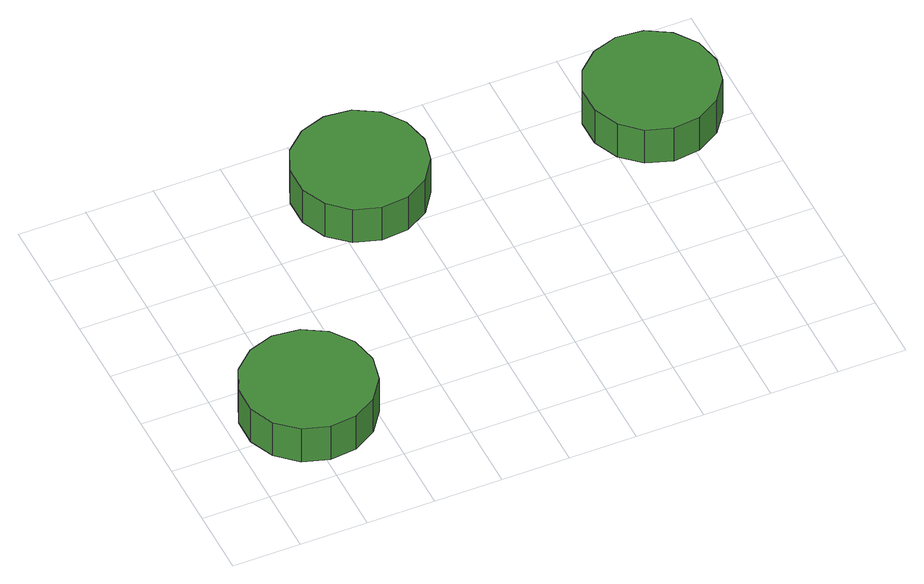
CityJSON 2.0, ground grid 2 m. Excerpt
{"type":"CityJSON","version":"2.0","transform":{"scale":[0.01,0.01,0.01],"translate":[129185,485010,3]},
"CityObjects":{
"tree1":{"type":"SolitaryVegetationObject","attributes":{"function":"something"},"geometry":[{"type":"MultiSurface","lod":"1","boundaries":[[[0,1,2,3,4,5,6,7,8,9,10,11,12,13,14]],[[15,16,17,18,19,20,21,22,23,24,25,26,27,28,29]],[[0,29,28,1]],[[1,28,27,2]],[[2,27,26,3]],[[3,26,25,4]],[[4,25,24,5]],[[5,24,23,6]],[[6,23,22,7]],[[7,22,21,8]],[[8,21,20,9]],[[9,20,19,10]],[[10,19,18,11]],[[11,18,17,12]],[[12,17,16,13]],[[13,16,15,14]],[[14,15,29,0]]]}]},
"tree2":{"type":"SolitaryVegetationObject","attributes":{"function":"something"},"geometry":[{"type":"MultiSurface","lod":"1","boundaries":[[[30,31,32,33,34,35,36,37,38,39,40,41,42,43,44]],[[45,46,47,48,49,50,51,52,53,54,55,56,57,58,59]],[[30,59,58,31]],[[31,58,57,32]],[[32,57,56,33]],[[33,56,55,34]],[[34,55,54,35]],[[35,54,53,36]],[[36,53,52,37]],[[37,52,51,38]],[[38,51,50,39]],[[39,50,49,40]],[[40,49,48,41]],[[41,48,47,42]],[[42,47,46,43]],[[43,46,45,44]],[[44,45,59,30]]]}]},
"tree3":{"type":"SolitaryVegetationObject","attributes":{"function":"something"},"geometry":[{"type":"MultiSurface","lod":"1","boundaries":[[[60,61,62,63,64,65,66,67,68,69,70,71,72,73,74]],[[75,76,77,78,79,80,81,82,83,84,85,86,87,88,89]],[[60,89,88,61]],[[61,88,87,62]],[[62,87,86,63]],[[63,86,85,64]],[[64,85,84,65]],[[65,84,83,66]],[[66,83,82,67]],[[67,82,81,68]],[[68,81,80,69]],[[69,80,79,70]],[[70,79,78,71]],[[71,78,77,72]],[[72,77,76,73]],[[73,76,75,74]],[[74,75,89,60]]]}]}
},
"vertices":[
[423,254,137],[406,332,137],[359,397,137],[290,437,137],[210,446,137],[134,421,137],[74,367,137],[42,294,137],[42,214,137],[74,141,137],[134,87,137],[210,63,137],[290,71,137],[359,111,137],[406,176,137],[406,176,12],[359,111,12],[290,71,12],[210,63,12],[134,87,12],[74,141,12],[42,214,12],[42,294,12],[74,367,12],[134,421,12],[210,446,12],[290,437,12],[359,397,12],[406,332,12],[423,254,12],
[890,941,160],[873,1020,160],[826,1085,160],[757,1125,160],[677,1133,160],[601,1108,160],[541,1055,160],[509,982,160],[509,901,160],[541,828,160],[601,775,160],[677,750,160],[757,758,160],[826,798,160],[873,863,160],[873,863,35],[826,798,35],[757,758,35],[677,750,35],[601,775,35],[541,828,35],[509,901,35],[509,982,35],[541,1055,35],[601,1108,35],[677,1133,35],[757,1125,35],[826,1085,35],[873,1020,35],[890,941,35],
[1741,904,147],[1724,982,147],[1677,1047,147],[1608,1087,147],[1528,1095,147],[1452,1070,147],[1393,1017,147],[1360,944,147],[1360,864,147],[1393,790,147],[1452,737,147],[1528,712,147],[1608,721,147],[1677,761,147],[1724,825,147],[1724,825,22],[1677,761,22],[1608,721,22],[1528,712,22],[1452,737,22],[1393,790,22],[1360,864,22],[1360,944,22],[1393,1017,22],[1452,1070,22],[1528,1095,22],[1608,1087,22],[1677,1047,22],[1724,982,22],[1741,904,22]
]}
